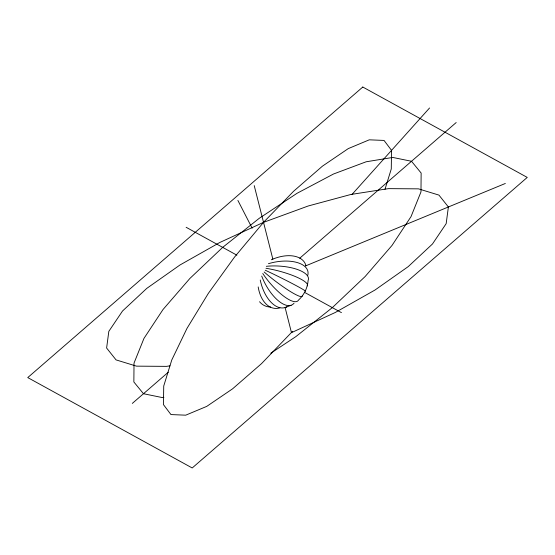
<?xml version="1.0" encoding="UTF-8"?>
<svg xmlns="http://www.w3.org/2000/svg" width="555" height="555" viewBox="0 0 555 555"><rect width="100%" height="100%" fill="white"/><g stroke="black" fill="none" stroke-linecap="round" stroke-linejoin="round"><path stroke-width="0.83" d="M262.779 273.497A30.997 9.317 49.1 0 0 298.423 300.172C303.98 295.114 307.553 288.031 308.101 280.525A30.997 11.495 2.7 0 0 266.324 266.31M385.004 189.29L391.268 168.977L391.539 150.37L384.039 140.429L369.276 139.825L348.262 148.608L322.42 166.174L293.519 191.329L263.528 222.354L234.487 257.138L208.382 293.311L186.979 328.4L171.752 360.029L163.732 386.023L163.461 404.63L170.961 414.571L185.724 415.175L206.737 406.392L232.58 388.826L261.481 363.671L292.568 331.335M351.974 194.479L429.556 107.989M132.312 403.409L168.283 372.211M299.735 258.214L456.189 122.537M270.805 353.202L295.766 336.684L332.32 307.63L365.135 276.522L391.983 245.476L411.026 216.623L420.974 191.912L421.141 173.035L411.519 161.276L392.76 157.44L366.154 161.782L333.5 174.013L297.036 193.3L259.234 218.316L222.68 247.37L189.865 278.478L163.017 309.524L143.974 338.377L134.026 363.088L133.859 381.965L143.481 393.724L162.24 397.56L163.898 397.29M305.451 265.963L505.341 183.469M285.45 307.421L291.098 305.285M169.969 365.828L166.549 366.362L136.495 366.147L116.057 359.897L106.615 348.027L108.829 331.349L122.53 311.001L146.791 288.371L179.959 265.006L219.78 242.486L263.528 222.354L308.233 205.981L350.843 194.479L388.451 188.638L418.505 188.853L438.943 195.103L448.385 206.973L446.171 223.651L432.47 243.999L408.209 266.629L375.041 289.994L335.22 312.514L291.472 332.646L285.117 307.581M186.133 227.286L236.867 255.168M304.584 292.388L341.457 312.645M237.894 200.438L252.15 228.181M254.218 185.592L272.845 259.116M271.367 259.754A30.997 18.655 -27.2 0 1 305.978 265.748M268.447 263.694A30.997 15.609 -11.1 0 1 307.748 275.398M266.012 268.287A30.997 6.604 14.9 0 1 307.248 285.922M265.276 270.229A30.997 1.263 26.2 0 1 305.25 291.236M302.239 296.092A30.997 4.169 37.4 0 1 264.173 272.005M294.06 303.183A30.997 13.826 62 0 1 261.71 276.064M286.859 306.818A30.997 17.392 77 0 1 260.253 280.025M279.887 307.865A30.997 19.779 -85.5 0 1 258.186 286.921M270.611 307.04A30.997 20.812 -65.9 0 1 259.553 301.74M362.79 87.031L27.75 377.587L192.21 467.969L527.25 177.413L362.79 87.031"/></g></svg>
